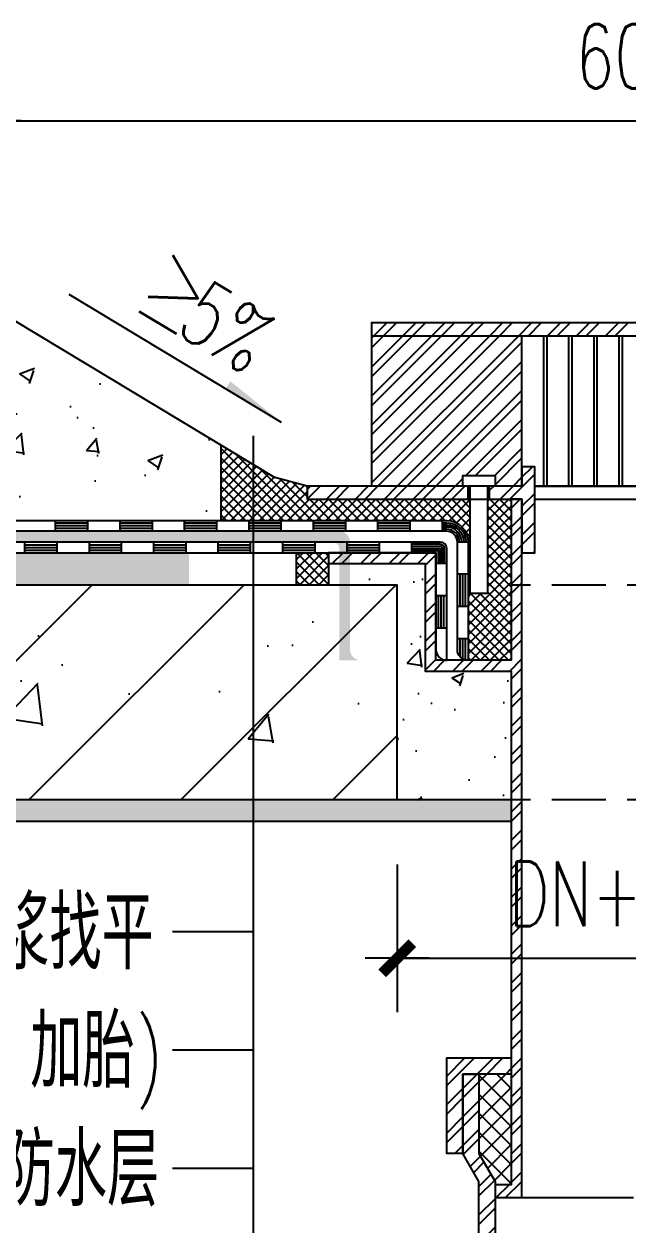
# Model space of a CAD drawing. Extents: x 2265485 to 2764500, y -717688 to -411246.
# Drawn here: x 2714792 to 2715354, y -678959 to -677842 of the extents above; entities that cross this region are included whole.
import ezdxf

# ---------------------------------------------------------------- set-up
doc = ezdxf.new("R2010")
doc.units = 0
doc.header["$LTSCALE"] = 1000
doc.header["$MEASUREMENT"] = 0
for name, pattern in [('ACAD_ISO04W100', [30.5, 24, -3, 0.5, -3]), ('CONTINOUS', [0]), ('DASH', [0.35, 0.25, -0.1])]:
    doc.linetypes.add(name, pattern=pattern)
doc.layers.get('0').update_dxf_attribs({"linetype": 'CONTINUOUS'})
doc.layers.get('Defpoints').update_dxf_attribs({"linetype": 'CONTINUOUS'})
for name, color, linetype in [('00L-构造看线', 214, 'CONTINUOUS'), ('DIM', 3, 'CONTINUOUS'), ('DIM_SYMB', 3, 'CONTINUOUS'), ('PUB_TEXT', 7, 'CONTINUOUS'), ('剖-填充-50', 8, 'CONTINOUS'), ('剖-墙', 4, 'CONTINUOUS'), ('剖-粉刷', 8, 'CONTINUOUS'), ('剖－中细', 5, 'CONTINUOUS'), ('剖－粗', 2, 'CONTINUOUS'), ('剖－细', 3, 'CONTINUOUS')]:
    doc.layers.add(name, color=color, linetype=linetype)
doc.styles.add('_TCH_DIM', font='SIMPLEX', dxfattribs={"bigfont": 'GBCBIG'})
doc.styles.add('DIM_FONT', font='SIMPLEX.shx', dxfattribs={"width": 0.7})
doc.dimstyles.new('DIMN10', dxfattribs={"dimscale": 0.1, "dimtxt": 300, "dimasz": 1, "dimexe": 250, "dimexo": 300, "dimgap": 150, "dimtad": 1, "dimdec": 0, "dimzin": 0, "dimdsep": 46, "dimtxsty": 'DIM_FONT', "dimblk": '_DIMX', "dimblk1": '_DIMX', "dimblk2": '_DIMX', "dimcen": 0.09, "dimclrd": 3, "dimclre": 3, "dimclrt": 7, "dimadec": 0, "dimazin": 0, "dimtfac": 1, "dimtdec": 0, "dimtix": 1, "dimtmove": 2, "dimatfit": 3, "dimldrblk": '_DIMX', "dimfxl": 0, "dimtolj": 1, "dimtzin": 0, "dimarcsym": 0})
pattern_1 = [(45, (-1931.240322380327, 86.45293396987836), (-6.735192090801865, 6.735192090801866), []), (45, (-1926.750192380307, 86.45293396987836), (-6.735192090801865, 6.735192090801866), [])]
pattern_2 = [(45, (184381.0424529778, -18349.76009889154), (-2.209708691207961, 2.209708691207961), []), (135, (184381.0424529778, -18349.76009889154), (-2.209708691207961, -2.209708691207961), [])]
pattern_3 = [(45, (184448.2114212306, -18349.76009889154), (-6.629126073623882, 6.629126073623884), []), (45, (184452.6308386056, -18349.76009889154), (-6.629126073623882, 6.629126073623884), [])]

# ---------------------------------------------------------------- blocks, each defined once
blk = doc.blocks.new('_DIMX')
blk.add_line((-150, 0), (150, 0))
at = {"const_width": 50}
blk.add_lwpolyline([(-70, -70), (70, 70)], dxfattribs=at)
blk = doc.blocks.new('*D39')
at = {"layer": 'Defpoints', "color": 0, "transparency": 16777216}
for p in [(-60.5, 569.1273032406025), (159.5, 569.1273032406025), (159.5, 495.4827287606313)]:
    blk.add_point(p, dxfattribs=at)
at = {"layer": 'DIM', "color": 3, "lineweight": -2, "transparency": 16777216}
for p, q in [((-60.5, 539.1273032406025), (-60.50000000000001, 470.4827287606313)), ((159.5, 539.1273032406025), (159.5, 470.4827287606313)), ((-60.40000000000001, 495.4827287606313), (159.4, 495.4827287606313))]:
    blk.add_line(p, q, dxfattribs=at)
at = {"layer": 'DIM', "color": 3, "lineweight": -2, "transparency": 16777216, "xscale": 0.1, "yscale": 0.1, "zscale": 0.1, "rotation": 180}
blk.add_blockref('_DIMX', (-60.50000000000001, 495.4827287606313), dxfattribs=at)
at = {"layer": 'DIM', "color": 3, "lineweight": -2, "transparency": 16777216, "xscale": 0.1, "yscale": 0.1, "zscale": 0.1}
blk.add_blockref('_DIMX', (159.5, 495.4827287606313), dxfattribs=at)
at = {"layer": 'DIM', "color": 7, "transparency": 16777216, "insert": (49.5, 525.4827287606313), "char_height": 30, "attachment_point": 5, "style": 'DIM_FONT'}
blk.add_mtext('\\A1;DN+120', dxfattribs=at)
blk = doc.blocks.new('*D40')
at = {"layer": 'Defpoints', "color": 0, "transparency": 16777216}
for p in [(349.5, 885.1289690897975), (-250.5, 809.1273032406025), (349.5, 809.1273032406025)]:
    blk.add_point(p, dxfattribs=at)
at = {"layer": 'DIM', "color": 3, "lineweight": -2, "transparency": 16777216}
for p, q in [((-250.5, 839.1273032406025), (-250.5, 910.1289690897975)), ((349.5, 839.1273032406025), (349.5, 910.1289690897975)), ((-250.4, 885.1289690897975), (349.4, 885.1289690897975))]:
    blk.add_line(p, q, dxfattribs=at)
at = {"layer": 'DIM', "color": 3, "lineweight": -2, "transparency": 16777216, "xscale": 0.1, "yscale": 0.1, "zscale": 0.1, "rotation": 180}
blk.add_blockref('_DIMX', (-250.5, 885.1289690897975), dxfattribs=at)
at = {"layer": 'DIM', "color": 3, "lineweight": -2, "transparency": 16777216, "xscale": 0.1, "yscale": 0.1, "zscale": 0.1}
blk.add_blockref('_DIMX', (349.5, 885.1289690897975), dxfattribs=at)
at = {"layer": 'DIM', "color": 7, "transparency": 16777216, "insert": (49.5, 915.1289690897975), "char_height": 30, "attachment_point": 5, "style": 'DIM_FONT'}
blk.add_mtext('\\A1;600', dxfattribs=at)
blk = doc.blocks.new('A$C36CB1935')
at = {"layer": 'DIM_SYMB'}
blk.add_hatch(color=256, dxfattribs=at).paths.add_polyline_path([(-114.5546164770785, 744.9655315534328), (-140.2623334464442, 760.4288199560542), (-138.2005616594251, 763.8565155519755)])
at = {"layer": '剖-填充-50'}
h = blk.add_hatch(dxfattribs=at)
h.set_pattern_fill('混凝土', color=256, scale=10, style=0)
h.set_pattern_definition([(49.99999999999999, (-2502.990314457478, -35349.93818218418), (71.72601826007535, -6.275213498259511), [7.5, -82.5]), (355, (-2502.990314457478, -35349.93818218418), (-13.8751333613, 75.21921337000119), [6, -66]), (100.4514, (-2497.013146457466, -35350.46111618419), (57.85093817140216, 68.94395420609536), [6.37401899999997, -70.11421119999952]), (46.18420000000001, (-2502.990314457478, -35329.93818218418), (106.7241048625644, -16.55190143290181), [11.25, -123.75]), (96.6356, (-2494.096639957468, -35331.31751288418), (93.46627055487033, 97.41178709004417), [9.561028799999937, -105.1712999999995]), (351.1842, (-2502.990314457478, -35329.93818218418), (93.46619451336272, 97.41186009253246), [9, -99]), (21, (-2492.990314457478, -35334.93818218418), (59.69070521184616, -40.26188906653388), [7.5, -82.5]), (326.0000000000001, (-2492.990314457478, -35334.93818218418), (24.33153319215817, 72.5150045046853), [6, -66]), (71.4514, (-2488.016091157479, -35338.29334278419), (84.02226285814899, 32.25304967099524), [6.374019000000001, -70.1142112]), (37.50000000000001, (-2502.990314457478, -35349.93818218418), (1.215985531729067, 33.28938538313115), [0, -65.19999999999999, 0, -67, 0, -66.25]), (7.499999999999999, (-2502.990314457478, -35349.93818218418), (26.30695374421486, 39.44117118823603), [0, -38.2, 0, -63.7, 0, -25.25]), (327.5, (-2525.290314457467, -35349.93818218418), (53.38224361724091, -2.25548717343798), [0, -25, 0, -78, 0, -103.5]), (317.5, (-2535.290314457467, -35349.93818218418), (58.31861693423862, 10.01049823323176), [0, -32.5, 0, -51.8, 0, -73.5])])
h.paths.add_polyline_path([(-142.5, 699.1273032406025), (-142.5, 734.1648972255649), (-250.5, 799.1273032406026), (-270.5, 774.1273032406025), (-270.5, 719.1273032406025), (-250.4999999999999, 699.1273032406024)])
h = blk.add_hatch(dxfattribs=at)
h.set_pattern_fill('ANSI32', color=256, style=0)
h.set_pattern_definition(pattern_1)
h.paths.add_polyline_path([(-72.5, 791.127303240617), (-72.5, 785.1273032406025), (49.4999999999709, 785.1273032406025), (49.49999999994179, 791.1273032406025)])
h = blk.add_hatch(dxfattribs=at)
h.set_pattern_fill('ANSI32', color=256, style=0)
h.set_pattern_definition(pattern_1)
h.paths.add_polyline_path([(-2.5, 785.1273032406025), (-72.5, 785.1273032406025), (-72.5, 715.1273032406025), (-30, 715.1273032406025), (-30, 720.1273032406025), (-15, 720.1273032406025), (-15, 715.1273032406025), (-2.5, 715.1273032406025)])
h = blk.add_hatch(dxfattribs=at)
h.set_pattern_fill('ANSI37', color=256, scale=25, style=0)
h.set_pattern_definition(pattern_2)
edge = h.paths.add_edge_path()
edge.add_line((-117.5000000000291, 719.127303240617), (-142.5, 734.1648972255716))
edge.add_line((-142.5, 734.1648972255643), (-142.5, 699.1273032406025))
edge.add_line((-142.5, 699.1273032406025), (-37.5, 699.1273032406025))
edge.add_arc((-37.5, 689.1273032406025), 9.999999999999774, 0, 90, ccw=False)
edge.add_line((-27.5, 689.1273032406025), (-27.5000000000291, 634.1273032406025))
edge.add_line((-27.5000000000291, 634.1273032406025), (-7.499999999970896, 634.1273032406025))
edge.add_line((-7.499999999970896, 634.1273032406025), (-7.5, 709.1273032406025))
edge.add_line((-7.5, 709.1273032406025), (-18.5, 709.1273032406025))
edge.add_line((-18.5, 709.1273032406025), (-18.5, 665.1273032406025))
edge.add_line((-18.5, 665.1273032406025), (-26.5, 665.1273032406025))
edge.add_line((-26.5, 665.1273032406025), (-26.5, 709.1273032406025))
edge.add_line((-26.5, 709.1273032406025), (-102.5, 709.1273032406025))
edge.add_line((-102.5, 709.1273032406025), (-102.5, 715.1273032406025))
edge.add_line((-102.5, 715.1273032406025), (-117.5000000000291, 719.1273032406098))
h = blk.add_hatch(dxfattribs=at)
h.set_pattern_fill('ANSI32', color=256, style=0)
h.set_pattern_definition(pattern_1)
h.paths.add_polyline_path([(-2.5, 709.127303240617), (-2.499999999970896, 684.1273032406025), (3.5, 684.1273032406025), (3.5, 724.127303240617), (-2.5, 724.1273032405879), (-2.5, 715.1273032405879), (-17.5, 715.1273032406025), (-17.5, 709.1273032406025)])
h.paths.add_polyline_path([(-102.5, 715.1273032406025), (-102.5, 709.1273032406025), (-27.5, 709.1273032406025), (-27.5, 715.1273032406025)])
h = blk.add_hatch(dxfattribs=at)
h.set_pattern_fill('AR-SAND', color=3, scale=5, style=0)
h.set_pattern_definition([(37.50000000000001, (-6107.703815707355, -37935.63175280392), (-0.4000078239960125, 12.23533093323356), [0, -9.652, 0, -10.795, 0, -10.31875]), (7.499999999999999, (-6107.703815707355, -37935.63175280392), (11.23808207845006, 17.92062751420885), [0, -5.207000000000001, 0, -8.6995, 0, -3.33375]), (327.5, (-6115.514315707347, -37935.63175280392), (19.77480925603645, 0.03592961696364028), [0, -3.175, 0, -11.43, 0, -14.9225]), (317.5, (-6115.514315707347, -37935.63175280392), (19.08891131180743, 5.573233081430404), [0, -1.5875, 0, -7.492999999999999, 0, -8.5725])])
h.paths.add_polyline_path([(-157.5, 669.1273032406025), (-157.5, 684.1273032406025), (-200.0533318753587, 684.1273032406025), (-200.0533318753587, 669.1273032406025)])
h.paths.add_polyline_path([(-200.0533318753587, 694.1273032406025), (-200.0533318753587, 689.1273032406025), (-90.5, 689.1273032406025, -0.4142135623730949), (-87.5, 686.1273032406025), (-87.5, 634.1273032406025), (-78.75, 634.1273032406025), (-78.75, 634.2860740578471, -0.3419987131196371), (-82.5, 639.1273032406025), (-82.5, 689.1273032406025, 0.4142135623730951), (-87.5, 694.1273032406025)])
edge = h.paths.add_edge_path()
edge.add_line((-614.0818118878815, 704.1273032406025), (-614.0818118878815, 689.127303240617))
edge.add_line((-614.0818118878815, 689.127303240617), (-286.4773619874686, 689.1273032406025))
edge.add_line((-286.4773619874613, 689.1273032406025), (-270.5, 669.1273032406025))
edge.add_line((-270.5, 669.1273032406025), (-200.0533318753587, 669.1273032406025))
edge.add_line((-200.0533318753587, 669.1273032406025), (-200.0533318753587, 684.1273032406025))
edge.add_line((-200.0533318753587, 684.1273032406025), (-258.5277563773561, 684.1273032406025))
edge.add_line((-258.5277563773561, 684.1273032406025), (-278.5277563773561, 704.1273032406025))
edge.add_line((-278.5277563773561, 704.1273032406025), (-500.5, 704.1273032406025))
edge.add_arc((-495.5, 704.1273032406025), 5, 90, 180, ccw=False)
edge.add_line((-495.5, 709.1273032406025), (-275.8518375849817, 709.1273032406025))
edge.add_line((-275.8518375849817, 709.1273032406025), (-255.8518375849817, 689.1273032406025))
edge.add_line((-255.8518375849817, 689.1273032406025), (-200.0533318753587, 689.1273032406025))
edge.add_line((-200.0533318753587, 689.1273032406025), (-200.0533318753587, 694.1273032406025))
edge.add_line((-200.0533318753587, 694.1273032406025), (-252.5710678119212, 694.1273032406025))
edge.add_line((-252.5710678119212, 694.1273032406025), (-272.5710678119212, 714.1273032406025))
edge.add_line((-272.5710678119212, 714.1273032406025), (-498.4289321881952, 714.1273032406025))
edge.add_line((-498.4289321881952, 714.1273032406025), (-508.4289321881952, 704.1273032406025))
edge.add_line((-508.4289321881952, 704.1273032406025), (-614.0818118878742, 704.1273032406025))
h = blk.add_hatch(dxfattribs=at)
h.set_pattern_fill('ANSI32', color=256, scale=25, style=0)
h.set_pattern_definition(pattern_3)
h.paths.add_polyline_path([(-2.5, 709.1273032406025), (-7.5, 709.1273032406025), (-7.499999999970896, 634.1273032406025), (-42.5, 634.1273032406025), (-42.5, 684.1273032406025), (-92.5, 684.1273032406025), (-92.5, 679.127303240617), (-47.5000000000291, 679.1273032406025), (-47.5000000000291, 629.1273032406025), (-7.5, 629.1273032406025), (-7.5, 390.1273032406025), (-15, 390.1273032406025), (-15, 384.1273032406025), (-7.5, 384.1273032406025), (-2.5, 384.1273032406025)])
h = blk.add_hatch(dxfattribs=at)
h.set_pattern_fill('ANSI37', color=256, scale=25, style=0)
h.set_pattern_definition(pattern_2)
h.paths.add_polyline_path([(-107.5, 684.1273032406025), (-107.5, 669.1273032406025), (-92.5, 669.1273032406025), (-92.5, 684.1273032406025)])
h = blk.add_hatch(dxfattribs=at)
h.set_pattern_fill('AN33C', color=256, scale=80, style=0)
h.set_pattern_definition([(49.99999999999999, (-7376.892681774043, -1490.653613879331), (57.38081460806028, -5.020170798607611), [6, -66]), (355, (-7376.892681774043, -1490.653613879331), (-11.10010668904, 60.17537069600095), [4.8, -52.8]), (100.4514, (-7372.110947374022, -1491.071961079331), (46.28075053712173, 55.15516336487629), [5.099215199999898, -56.09136895999919]), (46.18420000000001, (-7376.892681774043, -1474.653613879331), (85.37928389005154, -13.24152114632144), [9, -99]), (96.6356, (-7369.777742174047, -1475.757078439332), (74.77301644389627, 77.92942967203535), [7.648823039999898, -84.13703999999835]), (351.1842, (-7376.892681774043, -1474.653613879331), (74.77295561069019, 77.92948807402597), [7.199999999999999, -79.2]), (21, (-7368.892681774043, -1478.653613879331), (47.75256416947693, -32.2095112532271), [6, -66]), (326.0000000000001, (-7368.892681774043, -1478.653613879331), (19.46522655372654, 58.01200360374824), [4.8, -52.8]), (71.4514, (-7364.913303134032, -1481.337742359334), (67.2178102865192, 25.80243973679618), [5.0992152, -56.09136896]), (37.50000000000001, (-7376.892681774043, -1490.653613879331), (0.9727884253832508, 26.63150830650491), [0, -52.16, 0, -53.6, 0, -53]), (7.499999999999999, (-7376.892681774043, -1490.653613879331), (21.04556299537189, 31.55293695058882), [0, -30.56, 0, -50.96, 0, -20.2]), (327.5, (-7394.73268177401, -1490.653613879331), (42.70579489379272, -1.80438973875038), [0, -20, 0, -62.40000000000001, 0, -82.8]), (317.5, (-7402.73268177401, -1490.653613879331), (46.65489354739088, 8.008398586585413), [0, -26, 0, -41.44, 0, -58.8])])
h.paths.add_polyline_path([(-7.5, 629.1273032406025), (-47.5, 629.127303240617), (-47.5, 679.1273032406025), (-92.5, 679.127303240617), (-92.5, 669.1273032406025), (-60.5, 669.1273032406025), (-60.5, 569.1273032406025), (-7.5, 569.1273032406025)])
h = blk.add_hatch(dxfattribs=at)
h.set_pattern_fill('钢筋混凝土', color=256, scale=20, style=0)
h.set_pattern_definition([(45, (-43842.61510032853, -43183.58137626247), (-35.35533905932737, 35.35533905932738), []), (49.99999999999999, (-43842.61510032853, -43183.58137626247), (143.4520365201507, -12.55042699651902), [15, -165]), (355, (-43842.61510032853, -43183.58137626247), (-27.7502667226, 150.4384267400024), [12, -132]), (100.4514, (-43830.66076432852, -43184.62724426246), (115.7018763428043, 137.8879084121907), [12.748038, -140.2284224]), (46.18420000000001, (-43842.61510032853, -43143.58137626247), (213.4482097251289, -33.10380286580362), [22.5, -247.5]), (96.6356, (-43824.82775132853, -43146.34003766248), (186.9325411097407, 194.8235741800883), [19.12205759999999, -210.3425999999999]), (351.1842, (-43842.61510032853, -43143.58137626247), (186.9323890267254, 194.8237201850649), [18, -198]), (21, (-43822.61510032853, -43153.58137626247), (119.3814104236923, -80.52377813306776), [15, -165]), (326.0000000000001, (-43822.61510032853, -43153.58137626247), (48.66306638431634, 145.0300090093706), [12, -132]), (71.4514, (-43812.66665372853, -43160.29169746247), (168.044525716298, 64.50609934199048), [12.748038, -140.2284224]), (37.50000000000001, (-43842.61510032853, -43183.58137626247), (2.431971063458134, 66.5787707662623), [0, -130.4, 0, -134, 0, -132.5]), (7.499999999999999, (-43842.61510032853, -43183.58137626247), (52.61390748842972, 78.88234237647205), [0, -76.39999999999999, 0, -127.4, 0, -50.5]), (327.5, (-43887.21510032853, -43183.58137626247), (106.7644872344818, -4.51097434687596), [0, -50, 0, -156, 0, -207]), (317.5, (-43907.21510032853, -43183.58137626247), (116.6372338684772, 20.02099646646353), [0, -65, 0, -103.6, 0, -147])])
h.paths.add_polyline_path([(-60.5, 569.1273032406025), (-60.5, 669.1273032406025), (-424.3813493945345, 669.1273032405879), (-424.3813493945345, 569.1273032405879)])
h.paths.add_polyline_path([(-614.0818118878815, 669.1273032406025), (-614.0818118878815, 569.1273032406025), (-424.3813493945345, 569.1273032405879), (-424.3813493945345, 669.1273032406025)])
h = blk.add_hatch(dxfattribs=at)
h.set_pattern_fill('AR-SAND', color=3, scale=5, style=0)
h.set_pattern_definition([(37.50000000000001, (-6561.623322928062, -35372.17172899656), (-0.4000078239960125, 12.23533093323356), [0, -9.652, 0, -10.795, 0, -10.31875]), (7.499999999999999, (-6561.623322928062, -35372.17172899656), (11.23808207845006, 17.92062751420885), [0, -5.207000000000001, 0, -8.6995, 0, -3.33375]), (327.5, (-6569.433822928055, -35372.17172899656), (19.77480925603645, 0.03592961696364028), [0, -3.175, 0, -11.43, 0, -14.9225]), (317.5, (-6569.433822928055, -35372.17172899656), (19.08891131180743, 5.573233081430404), [0, -1.5875, 0, -7.492999999999999, 0, -8.5725])])
h.paths.add_polyline_path([(-7.5, 559.1273032406025), (-7.5, 569.1273032406025), (-60.5, 569.1273032406025), (-424.3813493945345, 569.1273032405879), (-424.3813493945345, 559.1273032405879)])
h.paths.add_polyline_path([(-614.0818118878815, 569.127303240617), (-614.0818118878815, 559.127303240617), (-424.3813493945345, 559.127303240617), (-424.3813493945345, 569.1273032406025)])
h = blk.add_hatch(dxfattribs=at)
h.set_pattern_fill('ANSI32', color=256, scale=25, style=0)
h.set_pattern_definition(pattern_3)
h.paths.add_polyline_path([(-37.50000000008731, 404.6176842974673), (-30.00000000008731, 404.6176842974673), (-30.00000000008731, 417.6080653542595), (-30.00000000005821, 441.6273032405879), (-22.50000000005821, 441.6273032405879), (-7.5, 441.627303240617), (-7.5, 449.1273032406025), (-37.50000000008731, 449.1273032405879)])
h = blk.add_hatch(dxfattribs=at)
h.set_pattern_fill('ANSI32', color=256, scale=25, style=0)
h.set_pattern_definition(pattern_3)
h.paths.add_polyline_path([(-22.50000000005821, 333.6273032405588), (-15, 333.6273032405588), (-15.0000000000291, 391.627303240617), (-22.50000000005821, 404.6176842974382), (-22.50000000005821, 441.6273032405879), (-30.00000000005821, 441.6273032405879), (-30.00000000008731, 417.6080653542595), (-30.00000000011642, 404.6176842974965), (-22.5000000000291, 391.6273032405297)])
h = blk.add_hatch(dxfattribs=at)
h.set_pattern_fill('ANSI37', color=256, scale=50, style=0)
h.set_pattern_definition([(45, (184448.2114212306, -18349.76009889154), (-4.419417382415921, 4.419417382415922), []), (135, (184448.2114212306, -18349.76009889154), (-4.419417382415922, -4.419417382415921), [])])
h.paths.add_polyline_path([(-7.5, 441.6273032405879), (-22.50000000005821, 441.627303240617), (-22.50000000005821, 404.6176842974237), (-14.13397459624684, 390.1273032406025), (-7.5, 390.1273032405879)])
at = {"layer": 'DIM_SYMB'}
for p, q in [((-127.5647411694808, 738.4823244638101), (-127.5647411694808, 507.7531960846973)), ((-127.5647411694808, 507.7531960846973), (-165.1690055682848, 507.7531960846973)), ((-127.5647411694808, 507.7531960846973), (-127.5647411694808, 342.7531960846973)), ((-127.5647411694808, 452.7531960846973), (-165.1690055682848, 452.7531960846973)), ((-127.5647411694808, 397.7531960846973), (-165.1690055682848, 397.7531960846973))]:
    blk.add_line(p, q, dxfattribs=at)
blk.add_lwpolyline([(-213.3390254628903, 804.3847249283572), (-114.5546164770785, 744.9655315534328)], dxfattribs=at)
at = {"layer": '剖-填充-50'}
for p, q in [((42.75946061089053, 715.1273032406025), (42.75946061089053, 785.1273032406025)), ((44.25946061089053, 715.1273032406025), (44.25946061089053, 785.1273032406025)), ((-219.6460183660965, 699.1273032406025), (-219.6460183660965, 694.1273032406025)), ((-204.6460183660965, 699.1273032406025), (-204.6460183660965, 694.1273032406025)), ((-189.6460183660965, 699.1273032406025), (-189.6460183660965, 694.1273032406025)), ((-174.6460183660965, 699.1273032406025), (-174.6460183660965, 694.1273032406025)), ((-159.6460183660965, 699.1273032406025), (-159.6460183660965, 694.1273032406025)), ((-144.6460183660965, 699.1273032406025), (-144.6460183660965, 694.1273032406025)), ((-129.6460183660965, 699.1273032406025), (-129.6460183660965, 694.1273032406025)), ((-114.6460183660965, 699.1273032406025), (-114.6460183660965, 694.1273032406025)), ((-99.64601836609654, 699.1273032406025), (-99.64601836609654, 694.1273032406025)), ((-84.64601836609654, 699.1273032406025), (-84.64601836609654, 694.1273032406025)), ((-69.64601836609654, 699.1273032406025), (-69.64601836609654, 694.1273032406025)), ((-54.64601836609654, 699.1273032406025), (-54.64601836609654, 694.1273032406025)), ((-39.64601836609654, 699.1273032406025), (-39.64601836609654, 694.1273032406025)), ((-204.6460183660965, 697.8773032406025), (-219.6460183660965, 697.8773032406025)), ((-204.6460183660965, 696.6273032406025), (-219.6460183660965, 696.6273032406025)), ((-204.6460183660965, 695.3773032406025), (-219.6460183660965, 695.3773032406025)), ((-174.6460183660965, 697.8773032406025), (-189.6460183660965, 697.8773032406025)), ((-174.6460183660965, 696.6273032406025), (-189.6460183660965, 696.6273032406025)), ((-174.6460183660965, 695.3773032406025), (-189.6460183660965, 695.3773032406025)), ((-144.6460183660965, 697.8773032406025), (-159.6460183660965, 697.8773032406025)), ((-144.6460183660965, 696.6273032406025), (-159.6460183660965, 696.6273032406025)), ((-144.6460183660965, 695.3773032406025), (-159.6460183660965, 695.3773032406025)), ((-114.6460183660965, 697.8773032406025), (-129.6460183660965, 697.8773032406025)), ((-114.6460183660965, 696.6273032406025), (-129.6460183660965, 696.6273032406025)), ((-114.6460183660965, 695.3773032406025), (-129.6460183660965, 695.3773032406025)), ((-84.64601836609654, 697.8773032406025), (-99.64601836609654, 697.8773032406025)), ((-84.64601836609654, 696.6273032406025), (-99.64601836609654, 696.6273032406025)), ((-84.64601836609654, 695.3773032406025), (-99.64601836609654, 695.3773032406025)), ((-54.64601836609654, 697.8773032406025), (-69.64601836609654, 697.8773032406025)), ((-54.64601836609654, 696.6273032406025), (-69.64601836609654, 696.6273032406025)), ((-54.64601836609654, 695.3773032406025), (-69.64601836609654, 695.3773032406025)), ((-233.7842712474521, 684.1273032406025), (-233.7842712474521, 689.1273032406025)), ((-233.7842712474521, 687.8773032406025), (-218.7842712474521, 687.8773032406025)), ((-218.7842712474521, 684.1273032406025), (-218.7842712474521, 689.1273032406025)), ((-203.7842712474521, 684.1273032406025), (-203.7842712474521, 689.1273032406025)), ((-203.7842712474521, 687.8773032406025), (-188.7842712474521, 687.8773032406025)), ((-188.7842712474521, 684.1273032406025), (-188.7842712474521, 689.1273032406025)), ((-173.7842712474521, 684.1273032406025), (-173.7842712474521, 689.1273032406025)), ((-173.7842712474521, 687.8773032406025), (-158.7842712474521, 687.8773032406025)), ((-158.7842712474521, 684.1273032406025), (-158.7842712474521, 689.1273032406025)), ((-143.7842712474521, 684.1273032406025), (-143.7842712474521, 689.1273032406025)), ((-143.7842712474521, 687.8773032406025), (-128.7842712474521, 687.8773032406025)), ((-128.7842712474521, 684.1273032406025), (-128.7842712474521, 689.1273032406025)), ((-113.7842712474521, 684.1273032406025), (-113.7842712474521, 689.1273032406025)), ((-113.7842712474521, 687.8773032406025), (-98.78427124745212, 687.8773032406025)), ((-98.78427124745212, 684.1273032406025), (-98.78427124745212, 689.1273032406025)), ((-83.78427124745212, 684.1273032406025), (-83.78427124745212, 689.1273032406025)), ((-83.78427124745212, 687.8773032406025), (-68.78427124745212, 687.8773032406025)), ((-68.78427124745212, 684.1273032406025), (-68.78427124745212, 689.1273032406025)), ((-53.78427124745212, 684.1273032406025), (-53.78427124745212, 689.1273032406025)), ((-27.5, 689.1273032406025), (-32.5, 689.1273032406025)), ((-233.7842712474521, 686.6273032406025), (-218.7842712474521, 686.6273032406025)), ((-233.7842712474521, 685.3773032406025), (-218.7842712474521, 685.3773032406025)), ((-203.7842712474521, 686.6273032406025), (-188.7842712474521, 686.6273032406025)), ((-203.7842712474521, 685.3773032406025), (-188.7842712474521, 685.3773032406025)), ((-173.7842712474521, 686.6273032406025), (-158.7842712474521, 686.6273032406025)), ((-173.7842712474521, 685.3773032406025), (-158.7842712474521, 685.3773032406025)), ((-143.7842712474521, 686.6273032406025), (-128.7842712474521, 686.6273032406025)), ((-143.7842712474521, 685.3773032406025), (-128.7842712474521, 685.3773032406025)), ((-113.7842712474521, 686.6273032406025), (-98.78427124745212, 686.6273032406025)), ((-113.7842712474521, 685.3773032406025), (-98.78427124745212, 685.3773032406025)), ((-83.78427124745212, 686.6273032406025), (-68.78427124745212, 686.6273032406025)), ((-83.78427124745212, 685.3773032406025), (-68.78427124745212, 685.3773032406025)), ((-37.5, 679.1273032406025), (-42.5, 679.1273032406025)), ((-27.5, 674.1273032406025), (-32.5, 674.1273032406025)), ((-31.25, 659.1273032406025), (-31.25, 674.1273032406025)), ((-30, 659.1273032406025), (-30, 674.1273032406025)), ((-28.75, 659.1273032406025), (-28.75, 674.1273032406025)), ((-37.5, 664.1273032406025), (-42.5, 664.1273032406025)), ((-41.25, 649.1273032406025), (-41.25, 664.1273032406025)), ((-40, 649.1273032406025), (-40, 664.1273032406025)), ((-38.75, 649.1273032406025), (-38.75, 664.1273032406025)), ((-27.5, 659.1273032406025), (-32.5, 659.1273032406025)), ((-37.5, 649.1273032406025), (-42.5, 649.1273032406025)), ((-27.5, 644.1273032406025), (-32.5, 644.1273032406025)), ((-31.25, 635.8201141017635), (-31.25, 644.1273032406025)), ((-30, 634.7971762216912), (-30, 644.1273032406025)), ((-28.75, 634.2860740578471), (-28.75, 644.1273032406025))]:
    blk.add_line(p, q, dxfattribs=at)
for points in [[(-39.64601836609654, 698.1273032406025), (-37.5, 698.1273032406025, -0.4142135623731098), (-28.5, 689.1273032406025)], [(-39.64601836609654, 697.1273032406025), (-37.5, 697.1273032406025, -0.4142135623731117), (-29.5, 689.1273032406025)], [(-30.5, 689.1273032406025, 0.414213562373095), (-37.5, 696.1273032406025), (-39.64601836609654, 696.1273032406025)], [(-31.5, 689.1273032406025, 0.4142135623730951), (-37.5, 695.1273032406025), (-39.64601836609654, 695.1273032406025)], [(-38.5, 679.1273032406025), (-38.5, 686.1273032406025, 0.4142135623730951), (-40.5, 688.1273032406025), (-53.78427124745212, 688.1273032406025)], [(-39.5, 679.1273032406025), (-39.5, 686.1273032406025, 0.4142135623730951), (-40.5, 687.1273032406025), (-53.78427124745212, 687.1273032406025)]]:
    blk.add_lwpolyline(points, format="xyb", dxfattribs=at)
for points in [[(-53.78427124745212, 686.1273032406025), (-40.5, 686.1273032406025), (-40.5, 679.1273032406025)], [(-53.78427124745212, 685.1273032406025), (-41.5, 685.1273032406025), (-41.5, 679.1273032406025)], [(-7.5, 559.1273032406025), (-614.0818118878815, 559.1273032406025)]]:
    blk.add_lwpolyline(points, dxfattribs=at)
at = {"layer": '剖-墙'}
for points in [[(-7.5, 569.1273032406025), (-60.5, 569.1273032406025), (-60.5, 669.1273032406025), (-614.0818118878815, 669.1273032406025)], [(-60.5, 569.1273032406025), (-614.0818118878815, 569.1273032406025)]]:
    blk.add_lwpolyline(points, dxfattribs=at)
at = {"layer": '剖-粉刷'}
for p, q in [((7.689865152729908, 715.1273032406025), (7.689865152729908, 785.1273032406025)), ((9.189865152729908, 715.1273032406025), (9.189865152729908, 785.1273032406025)), ((19.37973030545982, 715.1273032406025), (19.37973030545982, 785.1273032406025)), ((20.87973030545982, 715.1273032406025), (20.87973030545982, 785.1273032406025)), ((31.06959545816062, 715.1273032406025), (31.06959545816062, 785.1273032406025)), ((32.56959545816062, 715.1273032406025), (32.56959545816062, 785.1273032406025))]:
    blk.add_line(p, q, dxfattribs=at)
at = {"layer": '剖－中细'}
for p, q in [((-27.5, 709.1273032406025), (-27.5, 715.1273032406025)), ((-17.5, 709.1273032406025), (-17.5, 715.1273032406025))]:
    blk.add_line(p, q, dxfattribs=at)
at = {"layer": '剖－粗'}
for p, q in [((-2.5, 715.1273032406025), (-2.5, 785.1273032406025)), ((-2.5, 384.1273032406025), (49.5, 384.1273032406025))]:
    blk.add_line(p, q, dxfattribs=at)
for points in [[(-72.5, 785.1273032406025), (-72.5, 715.1273032406025)], [(-2.5, 709.1273032406025), (-2.5, 684.1273032406025), (3.5, 684.1273032406025), (3.5, 724.1273032406025), (-2.5, 724.1273032406025), (-2.5, 715.1273032406025)], [(-2.5, 715.1273032406025), (-102.5, 715.1273032406025), (-102.5, 709.1273032406025), (-2.5, 709.1273032406025)], [(-15.0000000000291, 384.1273032406025), (-2.5, 384.1273032406025), (-2.5, 709.1273032406025), (-7.5, 709.1273032406025), (-7.5, 634.1273032406025), (-42.5, 634.1273032406025), (-42.5, 684.1273032406025), (-92.5, 684.1273032406025), (-92.5, 679.1273032406025), (-47.5, 679.1273032406025), (-47.5, 629.1273032406025), (-7.5, 629.1273032406025), (-7.5, 390.1273032406025), (-15.0000000000291, 390.1273032406025)]]:
    blk.add_lwpolyline(points, dxfattribs=at)
for points in [[(-30.00000000008731, 404.6176842974673), (-37.50000000008731, 404.6176842974673), (-37.50000000008731, 449.1273032406025), (-7.5, 449.1273032406025), (-7.5, 441.6273032406025), (-30.00000000005821, 441.627303240617), (-30.00000000008731, 404.6176842974673)], [(-22.50000000005821, 404.6176842974382), (-15.0000000000291, 391.6273032405879), (-15.0000000000291, 333.6273032405588), (-22.50000000005821, 333.6273032405588), (-22.50000000005821, 391.6273032405588), (-30.00000000008731, 404.6176842974382), (-30.00000000008731, 417.6080653542595), (-30.00000000005821, 441.6273032405879), (-22.50000000005821, 441.6273032405879)]]:
    blk.add_lwpolyline(points, close=True, dxfattribs=at)
at = {"layer": '剖－细'}
for p, q in [((-142.5, 699.1273032406025), (-142.5, 734.1648972255643)), ((3.5, 715.1273032406025), (171.5, 715.1273032406025)), ((-107.5, 684.1273032406025), (-107.5, 669.1273032406025)), ((-92.5, 684.1273032406025), (-92.5, 669.1273032406025))]:
    blk.add_line(p, q, dxfattribs=at)
at = {"layer": '剖－细', "linetype": 'DASH', "ltscale": 0.1}
for p, q in [((106.5, 669.1273032406025), (-7.5, 669.1273032406025)), ((106.5, 569.1273032406025), (-7.5, 569.1273032406025))]:
    blk.add_line(p, q, dxfattribs=at)
at = {"layer": '剖－细'}
for points in [[(-250.5, 799.1273032406025), (-117.5, 719.1273032406025)], [(-102.5, 715.1273032406025), (-117.5, 719.1273032406025)], [(3.5, 709.1273032406025), (201.5, 709.1273032406025), (201.5, 715.1273032406025), (3.5, 715.1273032406025)]]:
    blk.add_lwpolyline(points, dxfattribs=at)
for points in [[(-72.5, 785.1273032406025), (171.5, 785.1273032406025), (171.5, 791.1273032406025), (-72.5, 791.1273032406025)], [(-26.5, 715.1273032406025), (-30, 715.1273032406025), (-30, 720.1273032406025), (-15, 720.1273032406025), (-15, 715.1273032406025), (-18.5, 715.1273032406025), (-18.5, 665.1273032406025), (-26.5, 665.1273032406025)]]:
    blk.add_lwpolyline(points, close=True, dxfattribs=at)
blk.add_lwpolyline([(-614.0818118878815, 709.1273032406025), (-510.5, 709.1273032406025), (-500.5, 719.1273032406025), (-270.5, 719.1273032406025), (-250.5, 699.1273032406025), (-37.5, 699.1273032406025, -0.4142135623731082), (-27.5, 689.1273032406025), (-27.5, 634.1273032406025), (-27.5, 634.1273032406025, -0.4142135623731045), (-32.5, 639.1273032406025), (-32.5, 689.1273032406025, 0.4142135623730951), (-37.5, 694.1273032406025), (-252.5710678119212, 694.1273032406025), (-272.5710678119212, 714.1273032406025), (-498.4289321881952, 714.1273032406025), (-508.4289321881952, 704.1273032406025), (-614.0818118878815, 704.1273032406025)], format="xyb", dxfattribs=at)
blk.add_lwpolyline([(-37.5, 634.1273032406025), (-37.5, 686.1273032406025, 0.4142135623730949), (-40.5, 689.1273032406025), (-255.8518375849817, 689.1273032406025), (-275.8518375849817, 709.1273032406025), (-495.5, 709.1273032406025, 0.414213562373095), (-500.5, 704.1273032406025), (-278.5277563773561, 704.1273032406025), (-258.5277563773561, 684.1273032406025), (-42.5, 684.1273032406025), (-42.5, 639.1273032406025, 0.4142135623730951)], format="xyb", close=True, dxfattribs=at)
at = {"layer": 'PUB_TEXT', "style": '_TCH_DIM'}
blk.add_text('≥', height=33.75886524822695, rotation=328.9729332400659, dxfattribs=at).set_placement((-185.6031700864551, 799.3711513413728))
at = {"layer": 'PUB_TEXT', "style": '_TCH_DIM', "width": 0.7058823529411765}
blk.add_text('5%', height=29.75, rotation=328.9729332400659, dxfattribs=at).set_placement((-164.5447210796265, 786.7044150966685))
at = {"layer": 'PUB_TEXT', "style": '_TCH_DIM'}
for s, p in [('水泥砂浆找平', (-319.6370906746597, 490.2531960846973)), ('加胎', (-231.3179417384963, 435.2531960846973)), ('屋面防水层', (-292.8285800363665, 380.2531960846973))]:
    blk.add_text(s, height=33.75886524822695, dxfattribs=at).set_placement(p)
at = {"layer": 'PUB_TEXT', "style": '_TCH_DIM', "width": 0.7058823529411765}
blk.add_text(')', height=29.75, dxfattribs=at).set_placement((-182.1690055682848, 435.2531960846973))
at = {"layer": 'DIM'}
for base, p1, p2, text, picture, middle in [((349.5, 885.1289690897975), (-250.5, 809.1273032406025), (349.5, 809.1273032406025), '600', '*D40', (49.5, 915.1289690897975)), ((159.5, 495.4827287606313), (-60.5, 569.1273032406025), (159.5, 569.1273032406025), 'DN+120', '*D39', (49.5, 525.4827287606313))]:
    dim = blk.add_linear_dim(base=base, p1=p1, p2=p2, angle=0, text=text, dimstyle='DIMN10', dxfattribs=at)
    dim.commit()
    dim.dimension.update_dxf_attribs({"geometry": picture, "text_midpoint": middle, "dimtype": 129})

msp = doc.modelspace()

# ---------------------------------------------------------------- block references
at = {"layer": '00L-构造看线', "linetype": 'ACAD_ISO04W100', "ltscale": 0.02, "xscale": 2, "yscale": 2, "zscale": 2}
msp.add_blockref('A$C36CB1935', (2715260.04758951, -679702.268154612), dxfattribs=at)

doc.saveas('drawing.dxf')
